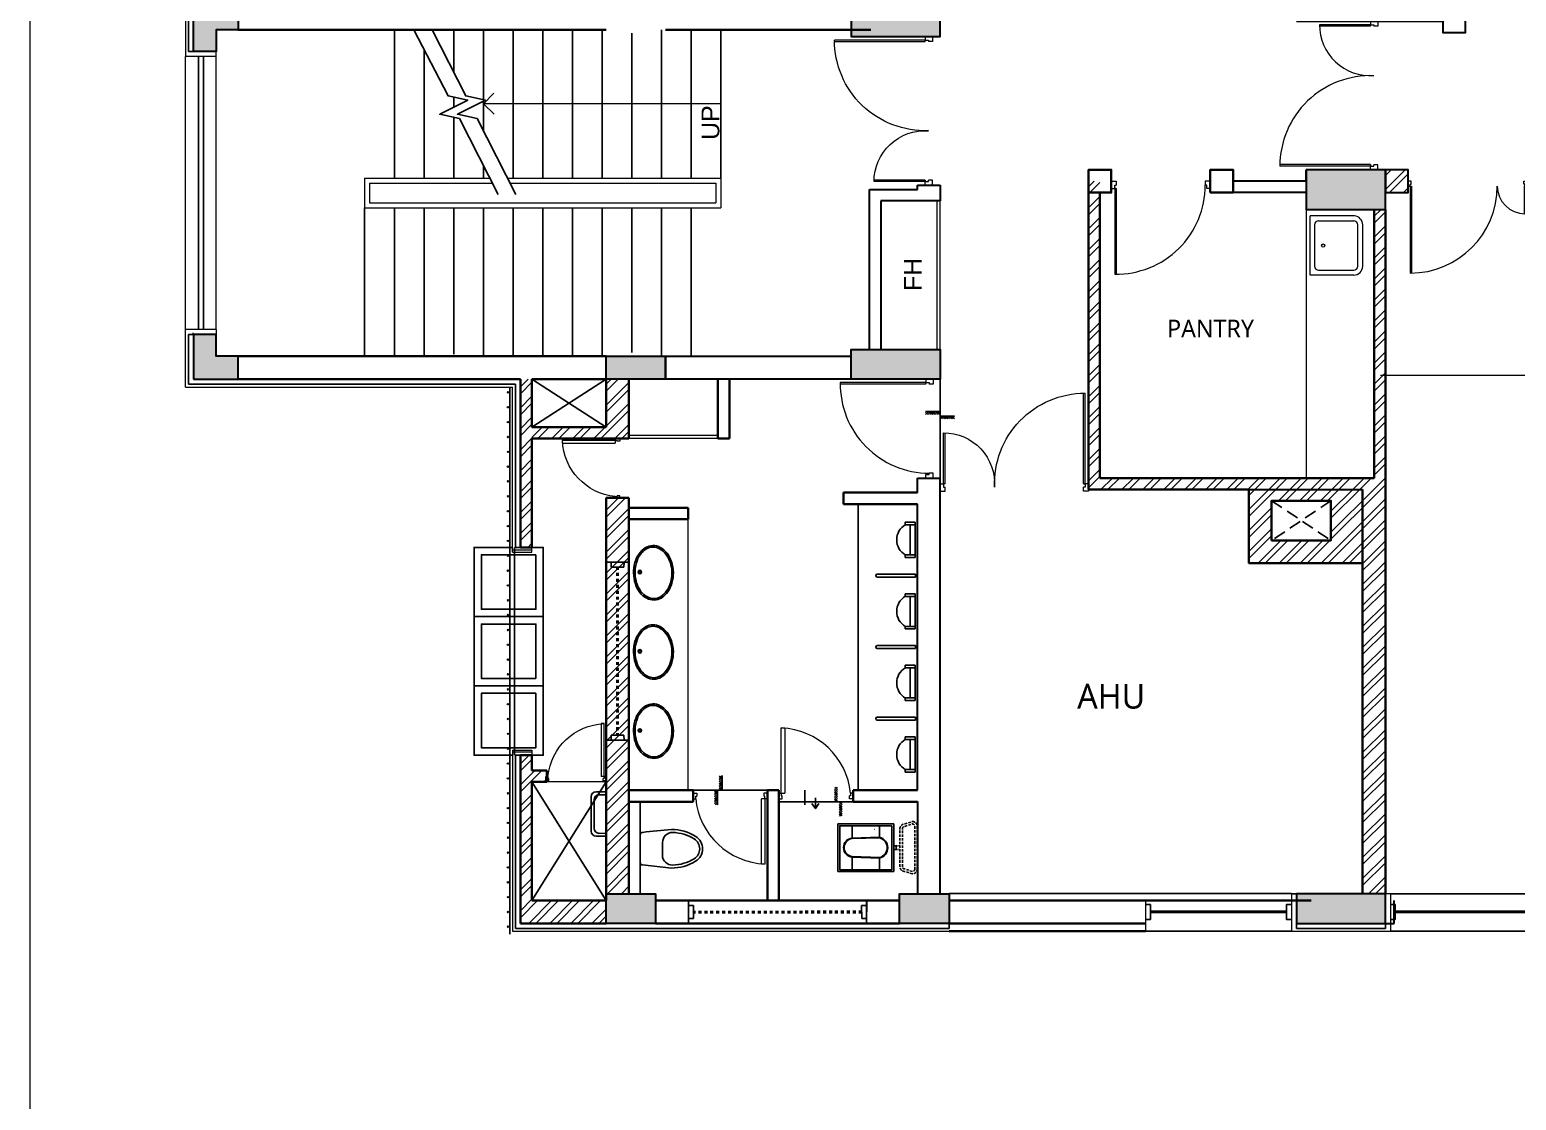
# Model space of a CAD drawing. Header units: millimetres. Extents: x 897770 to 1185420, y -692043 to -233237.
# Drawn here: x 897770 to 912792, y -447276 to -436459 of the extents above; entities that cross this region are included whole.
import ezdxf
from ezdxf.enums import TextEntityAlignment as Align

# ---------------------------------------------------------------- set-up
doc = ezdxf.new("R2010")
doc.units = ezdxf.units.MM
doc.header["$MEASUREMENT"] = 0
doc.header["$PDMODE"] = 67
for name, pattern in [('Dash', [6, 3, -3]), ('DASHED', [0.75, 0.5, -0.25]), ('HIDDEN', [0.375, 0.25, -0.125])]:
    doc.linetypes.add(name, pattern=pattern)
doc.layers.get('Defpoints').update_dxf_attribs({"color": 6})
for name, color, linetype in [('A-Anno Tags', 6, 'Continuous'), ('A-Ele 10', 3, 'Continuous'), ('A-Elevation', 4, 'Continuous'), ('A-Sanitory', 8, 'Continuous'), ('A-Steps', 3, 'Continuous'), ('A-Wall Patt', 8, 'Continuous'), ('A-Window', 4, 'Continuous'), ('S-Conc Patt', 9, 'Continuous')]:
    doc.layers.add(name, color=color, linetype=linetype)
for name, color, linetype, lineweight in [('A-Detail Lines', 8, 'Continuous', 25), ('A-Door', 4, 'Continuous', 9), ('A-Wall Ele', 3, 'Continuous', 20), ('A-Wall Sec', 1, 'Continuous', 30), ('A-WIN', 5, 'Continuous', 25), ('Ann_TitleBlock 2', 5, 'Continuous', 25), ('Anno_Tittleblock', 5, 'Continuous', 13), ('DW Tags', 7, 'Continuous', 13), ('ele l', 6, 'Continuous', 15), ('elevation', 4, 'Continuous', 13), ('I-Furniture', 34, 'Continuous', 13), ('P-SANR-FIXT', 6, 'Continuous', 9), ('S-Concrete', 40, 'Continuous', 30), ('ST CLADDING PLAN', 6, 'Continuous', 9), ('text', 7, 'Continuous', 5)]:
    doc.layers.add(name, color=color, linetype=linetype, lineweight=lineweight)
doc.layers.add('I-Kitchen App', color=7, linetype='Continuous', lineweight=18, true_color=0xd06f25)
doc.styles.get("Standard").update_dxf_attribs({"font": 'trebuc.ttf'})
doc.styles.add('TITLE', font='swissel.ttf', dxfattribs={"height": 4.3})
doc.dimstyles.new('IIITD_WD_M @ 50', dxfattribs={"dimscale": 50, "dimtxt": 2, "dimasz": 0.5, "dimexe": 0.5, "dimexo": 0.25, "dimgap": 0.3, "dimtad": 1, "dimdec": 0, "dimrnd": 1, "dimzin": 0, "dimdsep": 46, "dimtxsty": 'Standard', "dimblk": 'ARCHTICK', "dimcen": 0.2, "dimdle": 1, "dimclrd": 8, "dimclre": 9, "dimadec": 0, "dimazin": 0, "dimtfac": 1, "dimtdec": 0, "dimtofl": 0, "dimtmove": 0, "dimatfit": 0, "dimfxl": 1, "dimtolj": 1, "dimtzin": 0, "dimlwd": -1, "dimlwe": -1, "dimarcsym": 0})
pattern_1 = [(45, (-323.28, -78078.41), (-106.066017, 106.066017), []), (45, (-252.57, -78078.41), (-106.066017, 106.066017), [])]

# ---------------------------------------------------------------- blocks, each defined once
blk = doc.blocks.new('block lft')
at = {"layer": 'S-Conc Patt'}
for points in [[(798695, -278696), (799145, -278696), (799145, -278926), (798925, -278926), (798925, -279146), (798695, -279146)], [(805340, -278696), (805340, -278996), (806240, -278996), (806240, -278696)], [(809940, -280341), (809940, -280741), (810740, -280741), (810740, -280341)], [(798695, -282456), (799145, -282456), (799145, -282226), (798925, -282226), (798925, -282006), (798695, -282006)], [(802865, -282226), (802865, -282456), (803465, -282456), (803465, -282226)], [(806240, -282456), (806240, -282156), (805340, -282156), (805340, -282456)], [(803365, -287956), (803365, -287656), (802865, -287656), (802865, -287956)], [(806330, -287956), (806330, -287656), (805830, -287656), (805830, -287956)], [(810740, -287956), (810740, -287656), (809840, -287656), (809840, -287956)]]:
    blk.add_hatch(color=256, dxfattribs=at).paths.add_polyline_path(points)
at = {"layer": 'S-Concrete'}
for points in [[(798695, -278696), (799145, -278696), (799145, -278926), (798925, -278926), (798925, -279146), (798695, -279146)], [(809940, -280341), (809940, -280741), (810740, -280741), (810740, -280341)], [(798695, -282456), (799145, -282456), (799145, -282226), (798925, -282226), (798925, -282006), (798695, -282006)], [(802865, -287956), (802865, -287656), (803365, -287656), (803365, -287956)], [(809840, -287656), (809840, -287956), (810740, -287956), (810740, -287656)]]:
    blk.add_lwpolyline(points, close=True, dxfattribs=at)
at = {"layer": 'S-Concrete', "elevation": 0}
for points in [[(805340, -278696), (805340, -278996), (806240, -278996), (806240, -278696)], [(802865, -282456), (802865, -282226), (803465, -282226), (803465, -282456)], [(805340, -282456), (805340, -282156), (806240, -282156), (806240, -282456)], [(805830, -287956), (805830, -287656), (806330, -287656), (806330, -287956)]]:
    blk.add_lwpolyline(points, close=True, dxfattribs=at)
blk = doc.blocks.new('block rt lft')
at = {"color": 6}
blk.add_blockref('block lft', (0, 0), dxfattribs=at)
blk = doc.blocks.new('ERGEWRGR')
at = {"layer": 'A-Wall Patt'}
h = blk.add_hatch(dxfattribs=at)
h.set_pattern_fill('ANSI32', color=256, scale=300, angle=345, style=0)
h.paths.add_polyline_path([(938137, -368100), (938196, -367878), (938679, -368008), (938620, -368230)])
at = {"layer": 'A-Detail Lines'}
for p, q in [((938137, -368100, 0), (938124, -368149, 0)), ((938607, -368278, 0), (938124, -368149, 0)), ((938620, -368230, 0), (938607, -368278, 0))]:
    blk.add_line(p, q, dxfattribs=at)
at = {"layer": 'A-Wall Sec', "elevation": 0}
blk.add_lwpolyline([(938196, -367878), (938137, -368100), (938620, -368230), (938679, -368008)], close=True, dxfattribs=at)
blk.add_lwpolyline([(938196, -367878), (938137, -368100), (938620, -368230), (938679, -368008)], close=True, dxfattribs=at)
at = {"layer": 'A-WIN', "color": 2, "lineweight": 40}
blk.add_line((940581, -368636, 0), (938746, -368145, 0), dxfattribs=at)
at = {"layer": 'A-WIN', "color": 2, "lineweight": 40, "elevation": 0}
blk.add_lwpolyline([(936742, -367607), (938070, -367963)], dxfattribs=at)
blk.add_lwpolyline([(936742, -367607), (938070, -367963)], dxfattribs=at)
at = {"layer": 'A-Window'}
for p, q in [((936741, -367416, 0), (940677, -368471, 0)), ((940579, -368838, 0), (938647, -368320, 0))]:
    blk.add_line(p, q, dxfattribs=at)
at = {"layer": 'A-Window', "elevation": 0}
for points in [[(936674, -367667), (936722, -367680), (936761, -367535), (936713, -367522)], [(936643, -367783), (938068, -368165)], [(938099, -368049), (938050, -368036), (938089, -367891), (938138, -367904)], [(938678, -368204), (938727, -368217), (938765, -368072), (938717, -368059)], [(940610, -368722), (940562, -368709), (940601, -368564), (940649, -368577)]]:
    blk.add_lwpolyline(points, dxfattribs=at)
at = {"layer": 'ST CLADDING PLAN'}
for p, q in [((936741, -367416, 0), (936643, -367783, 0)), ((936741, -367416, 0), (936693, -367403, 0)), ((938148, -367865, 0), (938068, -368165, 0)), ((938148, -367865, 0), (938196, -367878, 0)), ((938728, -368021, 0), (938647, -368320, 0)), ((938728, -368021, 0), (938679, -368008, 0)), ((938647, -368320, 0), (938068, -368165, 0)), ((940677, -368471, 0), (940579, -368838, 0)), ((940677, -368471, 0), (940726, -368483, 0))]:
    blk.add_line(p, q, dxfattribs=at)
blk = doc.blocks.new('VENT IIITD ACAD 1900')
at = {"layer": 'A-Window'}
for p, q in [((955419, -358755, 0), (955479, -358533, 0)), ((955432, -358707, 0), (955481, -358720, 0)), ((955466, -358581, 0), (955514, -358594, 0)), ((955481, -358720, 0), (955514, -358594, 0)), ((957158, -359221, 0), (957218, -358999, 0)), ((957123, -359160, 0), (957156, -359034, 0)), ((957123, -359160, 0), (957171, -359173, 0)), ((957156, -359034, 0), (957205, -359047, 0))]:
    blk.add_line(p, q, dxfattribs=at)
at = {"layer": 'A-Window', "color": 2, "linetype": 'Dash', "lineweight": 40, "ltscale": 10}
blk.add_line((957140, -359097, 0), (955497, -358657, 0), dxfattribs=at)
blk = doc.blocks.new('Flush - 750 x 2100 mm-11-03_ff')
at = {"layer": 'A-Door'}
blk.add_arc((360, 24), 734, 185.7462, 267.6231, dxfattribs=at)
at = {"layer": 'ele l'}
for p, q in [((-395, 6), (-360, 6)), ((-395, 6), (-395, -50)), ((-360, 6), (-360, -24)), ((320, 6), (320, -24)), ((355, 6), (320, 6)), ((355, 6), (355, -50)), ((-395, -50), (-370, -50)), ((-370, -24), (-360, -24)), ((-370, -50), (-370, -24)), ((330, -50), (295, -50)), ((295, -710), (295, -50)), ((330, -24), (320, -24)), ((330, -50), (330, -24)), ((330, -50), (330, -710)), ((355, -50), (330, -50)), ((330, -710), (295, -710))]:
    blk.add_line(p, q, dxfattribs=at)
blk = doc.blocks.new('ABL_Door_S - 1000 x 2100-11-3 Second Floor Lvl')
at = {"layer": 'A-Door'}
blk.add_arc((-450, -2.5), 900, 269.04503, 0, dxfattribs=at)
at = {"layer": 'ele l'}
for p, q in [((-500, 37.5), (-450, 37.5)), ((-500, -37.5), (-500, 37.5)), ((-450, 37.5), (-450, -2.5)), ((450, 37.5), (450, -2.5)), ((500, 37.5), (450, 37.5)), ((500, -37.5), (500, 37.5)), ((-500, -37.5), (-465, -37.5)), ((-465, -2.5), (-450, -2.5)), ((-465, -37.5), (-465, -2.5)), ((-465, -37.5), (-465, -902.4)), ((-450, -37.5), (-465, -37.5)), ((-450, -37.5), (-450, -902.5)), ((465, -2.5), (450, -2.5)), ((465, -37.5), (465, -2.5)), ((500, -37.5), (465, -37.5))]:
    blk.add_line(p, q, dxfattribs=at)
blk = doc.blocks.new('Urinal Screen _1_ - Urinal Screen _1_-14-03_ff')
at = {"layer": 'A-Sanitory'}
for p, q in [((15, 0), (-15, 0)), ((-15, 0), (15, 0)), ((-15, 0), (-15, -385)), ((15, 0), (15, -385))]:
    blk.add_line(p, q, dxfattribs=at)
for centre, radius, start, end in [((0, -262), 38.2, 113.1366, 113.1366), ((0, -385), 15, 180, 0)]:
    blk.add_arc(centre, radius, start, end, dxfattribs=at)
blk = doc.blocks.new('Urinal _1_ - Urinal _1_-16-03_ff')
at = {"layer": 'A-Sanitory'}
for p, q in [((69, -115), (-287, -115)), ((-287, -115), (-287, -217)), ((-287, -115), (-287, -217)), ((-261, -115), (-287, -115)), ((-261, -166), (-261, -115)), ((-261, -115), (43, -115)), ((-261, -217), (-261, -115)), ((43, -115), (43, -166)), ((43, -217), (43, -115)), ((43, -115), (69, -115)), ((69, -217), (69, -115)), ((69, -115), (69, -217)), ((-287, -217), (-261, -217)), ((-287, -217), (-261, -217)), ((43, -166), (-261, -166)), ((43, -217), (69, -217)), ((69, -217), (43, -217))]:
    blk.add_line(p, q, dxfattribs=at)
blk.add_arc((-109, -125), 178, 211.0027, 328.9973, dxfattribs=at)
blk.add_arc((-109, -125), 178, 211.0027, 328.9973, dxfattribs=at)
blk = doc.blocks.new('trhedhyjeyrthe5654')
blk.add_line((959558, -373861, 0), (959569, -373863, 0))
blk.add_circle((959576, -373865, 0), 6.97)
blk = doc.blocks.new('basin2')
for points in [[(278, -206, 0.12976), (261, -133, 0.106426), (201, -63, 0.084431), (116, -18, 0.073534), (7, 0, 0.073534), (-102, -14, 0.084431), (-188, -55, 0.106426), (-251, -122, 0.12976), (-272, -195, 0.12976), (-254, -269, 0.106426), (-194, -339, 0.084431), (-109, -383, 0.073534), (-1, -402, 0.073534), (108, -388, 0.084431), (195, -347, 0.106426), (258, -279, 0.12976)], [(263, -201, 0.119977), (247, -140, 0.106426), (192, -75, 0.084431), (111, -33, 0.073534), (7, -15, 0.073534), (-97, -28, 0.084431), (-180, -67, 0.106426), (-238, -130, 0.12976), (-257, -196, 0.009633), (-257, -201, 0.119977), (-240, -262, 0.106426), (-185, -327, 0.084431), (-104, -369, 0.073534), (0, -387, 0.073534), (104, -373, 0.084431), (187, -334, 0.106426), (245, -272, 0.12976), (263, -206, 0.009633)]]:
    blk.add_lwpolyline(points, format="xyb", close=True)
for radius in [17.8, 12.2]:
    blk.add_circle((-4, -64), radius)
blk = doc.blocks.new('weweewwer')
at = {"layer": 'A-Detail Lines'}
for p, q in [((958916, -372539, 0), (958848, -372521, 0)), ((958953, -372518, 0), (958856, -372492, 0)), ((958876, -372881, 0), (958951, -372600, 0)), ((958897, -372917, 0), (958988, -372579, 0)), ((958836, -372953, 0), (958740, -372927, 0)), ((958815, -372916, 0), (958747, -372898, 0))]:
    blk.add_line(p, q, dxfattribs=at)
for centre, start, end in [((958903, -372588, 0), 345, 75), ((958940, -372566, 0), 345, 75), ((958828, -372868, 0), 255, 345), ((958849, -372904, 0), 255, 345)]:
    blk.add_arc(centre, 50, start, end, dxfattribs=at)
blk = doc.blocks.new('WC India')
at = {"linetype": 'DASHED', "ltscale": 50}
for p, q in [((-1392966, 276690), (-1392966, 276740)), ((-1392930, 276690), (-1392930, 276740))]:
    blk.add_line(p, q, dxfattribs=at)
for points in [[(-1393213, 276866), (-1393188, 276790, 0.414214), (-1393138, 276740), (-1392758, 276740, 0.414214), (-1392708, 276790), (-1392683, 276866, 0.414214), (-1392733, 276916), (-1393163, 276916, 0.414214)], [(-1393188, 276866), (-1393163, 276790, 0.414214), (-1393138, 276765), (-1392758, 276765, 0.414214), (-1392733, 276790), (-1392708, 276866, 0.414214), (-1392733, 276891), (-1393163, 276891, 0.414214)]]:
    blk.add_lwpolyline(points, format="xyb", close=True, dxfattribs=at)
blk.add_lwpolyline([(-1392966, 276678), (-1392966, 276702), (-1392930, 276702), (-1392930, 276678)])
for points in [[(-1392708, 276678), (-1392708, 276114), (-1393188, 276114), (-1393188, 276678)], [(-1392726, 276660), (-1392726, 276132), (-1393170, 276132), (-1393170, 276660)]]:
    blk.add_lwpolyline(points, close=True)
blk.add_lwpolyline([(-1392842, 276534), (-1392850, 276258, -0.899983), (-1393044, 276258), (-1393054, 276533, -0.799392)], format="xyb", close=True)
at = {"layer": 'A-Detail Lines'}
blk.add_lwpolyline([(-1392848, 276533), (-1392856, 276258, -0.897689), (-1393038, 276259), (-1393048, 276533, -0.793494), (-1392848, 276533)], format="xyb", close=True, dxfattribs=at)
at = {"layer": 'S-Conc Patt'}
for p, q in [((-1393170, 276534), (-1393054, 276534)), ((-1392842, 276534), (-1392726, 276534)), ((-1393044, 276258), (-1393170, 276258)), ((-1393170, 276258), (-1393044, 276258)), ((-1392850, 276258), (-1392726, 276258)), ((-1392726, 276258), (-1392850, 276258))]:
    blk.add_line(p, q, dxfattribs=at)
blk = doc.blocks.new('_ArchTick')
at = {"color": 0, "linetype": 'ByBlock', "const_width": 0.15}
blk.add_lwpolyline([(-0.5, -0.5), (0.5, 0.5)], dxfattribs=at)
blk = doc.blocks.new('Big Door Garbage')
at = {"layer": 'A-Detail Lines', "lineweight": 18}
for centre, radius, start, end in [((-12515, 128703), 515, 270, 3.8969), ((-11085, 128703), 915, 177.8078, 270)]:
    blk.add_arc(centre, radius, start, end, dxfattribs=at)
at = {"layer": 'ele l', "lineweight": 18}
for p, q in [((-12550, 128778), (-12500, 128778)), ((-12550, 128703), (-12550, 128778)), ((-12515, 128738), (-12500, 128738)), ((-12515, 128703), (-12515, 128738)), ((-12500, 128778), (-12500, 128738)), ((-11100, 128778), (-11100, 128738)), ((-11050, 128778), (-11100, 128778)), ((-11085, 128738), (-11100, 128738)), ((-11085, 128703), (-11085, 128738)), ((-11050, 128703), (-11050, 128778)), ((-12550, 128703), (-12515, 128703)), ((-12515, 128703), (-12515, 128188)), ((-12499, 128703), (-12515, 128703)), ((-12499, 128703), (-12499, 128188)), ((-11101, 128703), (-11101, 127788)), ((-11101, 128703), (-11085, 128703)), ((-11050, 128703), (-11085, 128703)), ((-11085, 128703), (-11085, 127788))]:
    blk.add_line(p, q, dxfattribs=at)
blk = doc.blocks.new('A$C3CEC27A9')
at = {"layer": 'A-Detail Lines', "lineweight": 18}
for centre, radius, start, end in [((-1181, -51), 880, 270, 0), ((-21, -51), 280, 180, 270)]:
    blk.add_arc(centre, radius, start, end, dxfattribs=at)
at = {"layer": 'A-Door', "lineweight": 18}
for p, q in [((-1181, -51), (-1181, -931)), ((-1181, -51), (-1166, -51)), ((-1166, -51), (-1166, -931)), ((-30, -51), (-30, -331)), ((-30, -51), (-21, -51)), ((-21, -51), (-21, -331))]:
    blk.add_line(p, q, dxfattribs=at)
at = {"layer": 'A-Door'}
for points in [[(-1181, -51), (-1181, -31), (-1171, -31), (-1171, -1), (-1201, -1), (-1201, -51), (-1181, -51)], [(-21, -51), (-21, -31), (-31, -31), (-31, -1), (-1, -1), (-1, -51), (-21, -51)]]:
    blk.add_lwpolyline(points, dxfattribs=at)
blk = doc.blocks.new('A$C5A220077')
at = {"layer": 'A-WIN', "color": 2, "lineweight": 40, "elevation": 0}
for points in [[(-22, 13812), (-1397, 13812)], [(-22, 13812), (-1397, 13812)], [(-22, 312), (-1397, 312)], [(-22, 312), (-1397, 312)]]:
    blk.add_lwpolyline(points, dxfattribs=at)
at = {"layer": 'A-Window'}
blk.add_line((28, 497, 0), (-3432, 497, 0), dxfattribs=at)
at = {"layer": 'A-Window', "elevation": 0}
for points in [[(28, 14007), (-1447, 14007)], [(-1447, 13887), (-1397, 13887), (-1397, 13737), (-1447, 13737)], [(28, 13887), (-22, 13887), (-22, 13737), (28, 13737)], [(-1447, 237), (-1397, 237), (-1397, 387), (-1447, 387)], [(28, 237), (-22, 237), (-22, 387), (28, 387)], [(28, 117), (-1447, 117)]]:
    blk.add_lwpolyline(points, dxfattribs=at)
at = {"layer": 'ST CLADDING PLAN'}
for p, q in [((-1445, 14007, 0), (-1447, 14007, 0)), ((-1447, 13697, 0), (-1447, 14007, 0)), ((28, 13627, 0), (28, 14007, 0)), ((-1447, 13697, 0), (-1497, 13697, 0)), ((28, 497, 0), (28, 117, 0)), ((28, 497, 0), (78, 497, 0)), ((-1447, 427, 0), (-3432, 427, 0)), ((-1447, 427, 0), (-1497, 427, 0)), ((-1447, 427, 0), (-1497, 427, 0)), ((-1447, 427, 0), (-1447, 117, 0)), ((-1447, 427, 0), (-1447, 117, 0)), ((-1447, 427, 0), (-1447, 117, 0))]:
    blk.add_line(p, q, dxfattribs=at)
blk = doc.blocks.new('sink')
at = {"layer": 'I-Kitchen App'}
for p, q in [((793241, -447869), (793241, -447428)), ((793751, -447473), (793332, -447473)), ((793841, -447876), (793841, -447428)), ((793291, -447514), (793291, -447869)), ((793791, -447514), (793791, -447869)), ((793332, -447910), (793751, -447910)), ((793332, -447960), (793751, -447960))]:
    blk.add_line(p, q, dxfattribs=at)
at = {"layer": 'I-Kitchen App', "linetype": 'Continuous'}
blk.add_line((793241, -447428), (793841, -447428), dxfattribs=at)
at = {"layer": 'I-Kitchen App'}
blk.add_circle((793541, -447560), 16.2, dxfattribs=at)
for centre, radius, start, end in [((793332, -447514), 40.4, 90, 180), ((793751, -447514), 40.4, 0, 90), ((793332, -447869), 90.4, 180, 270), ((793332, -447869), 40.4, 180, 270), ((793751, -447869), 40.4, 270, 0), ((793751, -447869), 90.4, 270, 355.3445)]:
    blk.add_arc(centre, radius, start, end, dxfattribs=at)
blk = doc.blocks.new('IIITD WD A1- L Format Library')
at = {"layer": 'Anno_Tittleblock', "color": 5}
blk.add_lwpolyline([(0, -7.57), (775, -7.57), (775, 573.91), (0, 573.91)], close=True, dxfattribs=at)
at = {"style": 'TITLE'}
for tag, p, height in [('PROJECT NAME 1', (779.17, 137.4), 2.98), ('PROJECT NAME 2', (779.17, 132.23), 2.98), ('PROJECT_NAME_3', (779.17, 127.37), 2.98), ('1:100@A1', (818.06, 91.92), 2.25), ('A-2.03', (844.81, 84.28), 4), ('03.04.11', (821.96, 84.64), 2.25), ('AC', (827.5, 76.14), 2.25), ('A', (858.85, 75.94), 3.66)]:
    blk.add_attdef(tag, p, '', height=height, dxfattribs=at)
for p in [(780.3, 113.01), (780.3, 106.37)]:
    blk.add_attdef('FIRST FLOOR PLAN', text='', height=3.39, dxfattribs=at).set_placement(p, align=Align.TOP_LEFT)
blk = doc.blocks.new('*D1932')
at = {"layer": 'Defpoints', "color": 0, "transparency": 16777216}
for p in [(911469, -438274, 0), (921637, -438274, 0), (921637, -439950)]:
    blk.add_point(p, dxfattribs=at)
at = {"layer": 'P-SANR-FIXT', "color": 9, "transparency": 16777216}
for p, q in [((911469, -438286), (911469, -439975)), ((921637, -438286), (921637, -439975))]:
    blk.add_line(p, q, dxfattribs=at)
at = {"layer": 'P-SANR-FIXT', "color": 8, "transparency": 16777216}
blk.add_line((911419, -439950), (921687, -439950), dxfattribs=at)
at = {"layer": 'P-SANR-FIXT', "color": 8, "transparency": 16777216, "xscale": 25, "yscale": 25, "zscale": 25, "rotation": 180}
blk.add_blockref('_ArchTick', (911469, -439950), dxfattribs=at)
at = {"layer": 'P-SANR-FIXT', "color": 8, "transparency": 16777216, "xscale": 25, "yscale": 25, "zscale": 25}
blk.add_blockref('_ArchTick', (921637, -439950), dxfattribs=at)
at = {"layer": 'P-SANR-FIXT', "color": 0, "transparency": 16777216, "insert": (916553, -439858), "char_height": 150, "attachment_point": 5}
blk.add_mtext('\\A1;10167', dxfattribs=at)
blk = doc.blocks.new('wtrtrwtw')
at = {"layer": 'A-Detail Lines'}
h = blk.add_hatch(dxfattribs=at)
h.set_pattern_fill('ANSI31', color=256, scale=100, style=0)
h.set_pattern_definition([(135, (916028.748, -393034.829), (8.838835, 8.838835), [])])
h.paths.add_polyline_path([(907293, -362284), (907439, -362284), (907439, -362314), (907293, -362314)])
h.paths.add_polyline_path([(907146, -362238), (907293, -362238), (907293, -362268), (907146, -362268)])
h = blk.add_hatch(dxfattribs=at)
h.set_pattern_fill('ANSI31', color=256, scale=100, angle=270, style=0)
h.set_pattern_definition([(45, (874292.26, -374801.776), (8.838835, -8.838835), [])])
h.paths.add_polyline_path([(905043, -366066), (905043, -366212), (905014, -366212), (905014, -366066)])
h.paths.add_polyline_path([(905089, -365919), (905089, -366066), (905059, -366066), (905059, -365919)])
h = blk.add_hatch(dxfattribs=at)
h.set_pattern_fill('ANSI31', color=256, scale=100, angle=270, style=0)
h.set_pattern_definition([(315, (875505.736, -357444.365), (8.838835, 8.838835), [])])
h.paths.add_polyline_path([(906257, -366181), (906257, -366034), (906227, -366034), (906227, -366181)])
h.paths.add_polyline_path([(906303, -366327), (906303, -366181), (906273, -366181), (906273, -366327)])
at = {"layer": 'A-Wall Patt'}
h = blk.add_hatch(dxfattribs=at)
h.set_pattern_fill('ANSI32', color=256, scale=400, style=0)
h.set_pattern_definition([(45, (903109.64, -366492.31), (-106.066, 106.066), []), (45, (903180.35, -366492.31), (-106.066, 106.066), [])])
h.paths.add_polyline_path([(903168, -365981), (903318, -365981), (903318, -365972), (903310, -365972), (903310, -365927), (903318, -365927), (903318, -365866), (903168, -365866), (903168, -365711), (903053, -365711), (903053, -367411), (903918, -367411), (903918, -367181), (903168, -367181), (903168, -367181)])
h.paths.add_polyline_path([(903918, -362396), (903918, -362511), (903168, -362511), (903168, -362396)])
h.paths.add_polyline_path([(904148, -362511), (903918, -362511), (903918, -361911), (904148, -361911)])
h.paths.add_polyline_path([(903918, -363111), (904148, -363111), (904148, -367111), (903918, -367111)])
h = blk.add_hatch(dxfattribs=at)
h.set_pattern_fill('ANSI32', color=256, scale=400, style=0)
h.paths.add_polyline_path([(903053, -361911), (903168, -361911), (903168, -363611), (903053, -363611)])
at = {"layer": 'A-Anno Tags'}
for p, q in [((899798, -361411), (899798, -358651)), ((899848, -361411), (899848, -358651)), ((906413, -366181, 0), (905663, -366181, 0))]:
    blk.add_line(p, q, dxfattribs=at)
at = {"layer": 'A-Detail Lines'}
for p, q in [((903168, -362396, 0), (903918, -361911, 0)), ((903918, -362396, 0), (903168, -361911, 0)), ((907293, -361911, 0), (907293, -362911, 0)), ((907293, -362238, 0), (907144, -362238, 0)), ((907439, -362284, 0), (907293, -362284, 0)), ((905089, -366066, 0), (905089, -365917, 0)), ((903168, -365981, 0), (903918, -367181, 0)), ((903918, -365981, 0), (903168, -367181, 0)), ((905548, -366066, 0), (904798, -366066, 0)), ((905043, -366212, 0), (905043, -366066, 0)), ((905924, -366212, 0), (905924, -366066, 0)), ((907383, -367411, 0), (907383, -367461, 0))]:
    blk.add_line(p, q, dxfattribs=at)
at = {"layer": 'A-Door'}
blk.add_line((903918, -365981, 0), (903318, -365981, 0), dxfattribs=at)
at = {"layer": 'A-Ele 10'}
for p, q in [((902943, -365711, 0), (902943, -363611, 0)), ((902993, -365711, 0), (902993, -363611, 0))]:
    blk.add_line(p, q, dxfattribs=at)
at = {"layer": 'A-Elevation', "elevation": 0}
for points in [[(902973, -363611), (902583, -363611), (902583, -364311), (903283, -364311), (903283, -363611), (903168, -363611)], [(903168, -365711), (903283, -365711), (903283, -365011), (902583, -365011), (902583, -365711), (902973, -365711)]]:
    blk.add_lwpolyline(points, dxfattribs=at)
for points in [[(903208, -363686), (902658, -363686), (902658, -364236), (903208, -364236)], [(903283, -365011), (902583, -365011), (902583, -364311), (903283, -364311)], [(903208, -364936), (902658, -364936), (902658, -364386), (903208, -364386)], [(903208, -365086), (902658, -365086), (902658, -365636), (903208, -365636)]]:
    blk.add_lwpolyline(points, close=True, dxfattribs=at)
at = {"layer": 'A-Sanitory'}
for p, q in [((906463, -366066, 0), (906463, -363173, 0)), ((904147, -364947, 0), (904147, -364972, 0)), ((904148, -365230, 0), (904148, -365108, 0)), ((904148, -365108, 0), (904148, -365230, 0)), ((904263, -366181, 0), (904263, -367111, 0))]:
    blk.add_line(p, q, dxfattribs=at)
at = {"layer": 'A-Sanitory', "linetype": 'ByBlock', "elevation": 0}
for points in [[(904577, -366852), (904284, -366820, -0.384412), (904262, -366796), (904263, -366516, -0.383904), (904285, -366491, -0.001434), (904577, -366462, -0.140641), (904823, -366532, -0.259738), (904893, -366658, -0.259738), (904822, -366783, -0.139471)], [(904487, -366721), (904488, -366592, -0.422961), (904591, -366492, -0.13189), (904807, -366558, -0.259738), (904863, -366658, -0.259738), (904807, -366757, -0.13189), (904590, -366822, -0.422961)]]:
    blk.add_lwpolyline(points, format="xyb", close=True, dxfattribs=at)
at = {"layer": 'A-Wall Patt'}
for p, q in [((899698, -358101, 0), (899698, -358601)), ((899748, -358601), (899698, -358601)), ((899748, -361461), (899698, -361461)), ((899698, -361961, 0), (899698, -361461)), ((899698, -361961, 0), (903003, -361961, 0)), ((902943, -363611, 0), (902943, -361991, 0)), ((903003, -363611, 0), (903003, -361961)), ((903003, -363611, 0), (903003, -361961, 0)), ((903053, -363611, 0), (903003, -363611, 0)), ((903003, -363611, 0), (903053, -363611, 0)), ((902943, -365711, 0), (902943, -367521, 0)), ((903003, -365711, 0), (903003, -367461, 0)), ((903053, -365711, 0), (903003, -365711, 0)), ((903003, -365711, 0), (903003, -367461, 0)), ((903003, -365711, 0), (903053, -365711, 0)), ((910893, -367411, 0), (910893, -367461, 0)), ((911793, -367411), (911793, -367461, 0)), ((911793, -367411, 0), (911793, -367461, 0)), ((903003, -367461, 0), (907383, -367461)), ((910893, -367461, 0), (911793, -367461, 0))]:
    blk.add_line(p, q, dxfattribs=at)
at = {"layer": 'A-Wall Sec', "lineweight": 35}
for p, q in [((903053, -363611, 0), (903053, -361911, 0)), ((903168, -361911, 0), (903168, -362396, 0)), ((903918, -361911, 0), (903918, -362396, 0)), ((904148, -361911, 0), (904148, -362511, 0)), ((905048, -361911, 0), (905048, -362511, 0)), ((905163, -361911, 0), (905163, -362511, 0)), ((903918, -362396, 0), (903168, -362396, 0)), ((903168, -362511, 0), (903168, -363611, 0)), ((904148, -362511, 0), (903168, -362511, 0)), ((905163, -362511, 0), (905048, -362511, 0)), ((906318, -363173, 0), (906318, -363058, 0)), ((906318, -363058, 0), (907063, -363058, 0)), ((903918, -365981, 0), (903918, -363111, 0)), ((904148, -363111, 0), (903918, -363111, 0)), ((904148, -363111, 0), (904148, -366066, 0)), ((904748, -363211, 0), (904148, -363211, 0)), ((904748, -363211, 0), (904748, -363326, 0)), ((907063, -363173, 0), (906318, -363173, 0)), ((904748, -363326, 0), (904148, -363326, 0)), ((903053, -363611, 0), (903168, -363611, 0)), ((903168, -363611, 0), (903053, -363611, 0)), ((903053, -365711, 0), (903168, -365711, 0)), ((903053, -365711, 0), (903053, -367411, 0)), ((903168, -365866, 0), (903168, -365711, 0)), ((903318, -365866, 0), (903168, -365866, 0)), ((903318, -365981, 0), (903318, -365866, 0)), ((903318, -365981, 0), (903168, -365981, 0)), ((903168, -365981, 0), (903168, -367181, 0)), ((903918, -367181, 0), (903918, -365981, 0)), ((904148, -366066, 0), (904798, -366066, 0)), ((904148, -366066, 0), (904148, -367111, 0)), ((904148, -366066, 0), (904798, -366066, 0)), ((904798, -366066, 0), (904798, -366181, 0)), ((905548, -366066, 0), (905663, -366066, 0)), ((905548, -366066, 0), (905548, -367181, 0)), ((905663, -366066, 0), (905663, -367181, 0)), ((906413, -366066, 0), (907063, -366066, 0)), ((906413, -366181, 0), (906413, -366066, 0)), ((904798, -366181, 0), (904148, -366181, 0)), ((904798, -366181, 0), (904148, -366181, 0)), ((907063, -366181, 0), (906413, -366181, 0)), ((903918, -367181, 0), (903168, -367181, 0)), ((903053, -367411, 0), (903918, -367411, 0))]:
    blk.add_line(p, q, dxfattribs=at)
at = {"layer": 'ele l'}
for p, q in [((905048, -362481, 0), (904148, -362481, 0)), ((905048, -362511, 0), (904148, -362511, 0))]:
    blk.add_line(p, q, dxfattribs=at)
at = {"layer": 'elevation', "ltscale": 5}
for p, q in [((899668, -361411), (899668, -358651)), ((899978, -361411), (899978, -358651))]:
    blk.add_line(p, q, dxfattribs=at)
at = {"layer": 'elevation', "linetype": 'Continuous'}
blk.add_line((904748, -366065, 0), (904748, -363326, 0), dxfattribs=at)
at = {"layer": 'P-SANR-FIXT', "linetype": 'ByBlock'}
blk.add_arc((906631, -366487, 0), 25, 84.4783, 90.3572, dxfattribs=at)
at = {"layer": 'ST CLADDING PLAN'}
for p, q in [((899668, -358071), (899668, -358651)), ((899978, -358651), (899668, -358651)), ((899978, -358651), (899978, -358601)), ((899978, -361411), (899668, -361411)), ((899668, -361991), (899668, -361411)), ((899978, -361411), (899978, -361461)), ((899668, -361991), (902973, -361991, 0)), ((902973, -363661, 0), (902973, -361991, 0)), ((902973, -363641, 0), (902973, -361991, 0)), ((903168, -363641, 0), (902973, -363641, 0)), ((902973, -363661, 0), (903168, -363661, 0)), ((903168, -363661, 0), (903168, -363611, 0)), ((903168, -363641, 0), (903168, -363611, 0)), ((902973, -365661, 0), (902973, -367491, 0)), ((902973, -365661, 0), (903168, -365661, 0)), ((902973, -365681, 0), (902973, -367491, 0)), ((903168, -365681, 0), (902973, -365681, 0)), ((903168, -365661, 0), (903168, -365711, 0)), ((903168, -365681, 0), (903168, -365711, 0)), ((910843, -367111, 0), (910843, -367491, 0)), ((910843, -367111, 0), (910893, -367111, 0)), ((902973, -367491, 0), (907383, -367491, 0)), ((910843, -367491, 0), (911843, -367491, 0))]:
    blk.add_line(p, q, dxfattribs=at)
at = {"layer": 'A-Door', "rotation": 270}
blk.add_blockref('ABL_Door_S - 1000 x 2100-11-3 Second Floor Lvl', (907186, -362411, 0), dxfattribs=at)
at = {"layer": 'A-Door', "zscale": 0.81}
for p, xscale, yscale, rotation in [((904050, -362798, 0), -0.8100000000000003, 0.8100000000000003, 270), ((903630, -365967, 0), -0.8099999999999997, 0.8099999999999997, 179.9999999969973)]:
    blk.add_blockref('Flush - 750 x 2100 mm-11-03_ff', p, dxfattribs=dict(at, xscale=xscale, yscale=yscale, rotation=rotation))
at = {"layer": 'A-Door', "extrusion": (0, 0, -1), "xscale": -1, "zscale": -1, "rotation": 180}
blk.add_blockref('Flush - 750 x 2100 mm-11-03_ff', (-906018, -366145, 0), dxfattribs=at)
at = {"layer": 'A-Door', "extrusion": (0, 0, -1), "xscale": -1, "zscale": -1}
blk.add_blockref('Flush - 750 x 2100 mm-11-03_ff', (-905193, -366101, 0), dxfattribs=at)
at = {"layer": 'A-Sanitory', "xscale": -1}
for name, p, rotation in [('Urinal _1_ - Urinal _1_-16-03_ff', (907157, -363426, 0), 270), ('basin2', (904195, -363865, 0), 90), ('basin2', (904195, -364665, 0), 90), ('Urinal _1_ - Urinal _1_-16-03_ff', (907157, -364872, 0), 270), ('basin2', (904195, -365465, 0), 90), ('Urinal Screen _1_ - Urinal Screen _1_-14-03_ff', (907043, -365342, 0), 270), ('WC India', (630146, 1026302, 0), 270)]:
    blk.add_blockref(name, p, dxfattribs=dict(at, rotation=rotation))
at = {"layer": 'A-Sanitory', "rotation": 270}
for name, p in [('Urinal Screen _1_ - Urinal Screen _1_-14-03_ff', (907043, -363896, 0)), ('Urinal _1_ - Urinal _1_-16-03_ff', (907157, -364367, 0)), ('Urinal Screen _1_ - Urinal Screen _1_-14-03_ff', (907043, -364619, 0)), ('Urinal _1_ - Urinal _1_-16-03_ff', (907157, -365813, 0))]:
    blk.add_blockref(name, p, dxfattribs=at)
at = {"layer": 'A-Window', "ltscale": 5}
for p, rotation in [((804898, -1381277, 0), 105.0000000035593), ((-110967, -268161, 0), 15.00000000182676)]:
    blk.add_blockref('VENT IIITD ACAD 1900', p, dxfattribs=dict(at, rotation=rotation))
at = {"layer": 'ele l'}
for name, p, xscale, rotation in [('trhedhyjeyrthe5654', (1926567, -249276, 0), -0.9999999999999998, 344.9999999844788), ('trhedhyjeyrthe5654', (1926567, -249726, 0), -1, 344.9999999922241), ('trhedhyjeyrthe5654', (1926567, -250176, 0), -1, 344.9999999922241), ('trhedhyjeyrthe5654', (1926567, -250326, 0), -1, 344.9999999922241), ('trhedhyjeyrthe5654', (1926567, -250926, 0), -1, 344.9999999922241), ('trhedhyjeyrthe5654', (1926567, -251076, 0), -1, 344.9999999922241), ('trhedhyjeyrthe5654', (1926567, -251376, 0), -1, 344.9999999924805), ('trhedhyjeyrthe5654', (1926567, -251526, 0), -1, 344.9999999921808), ('trhedhyjeyrthe5654', (1926567, -251676, 0), -1, 344.9999999921808), ('trhedhyjeyrthe5654', (1926567, -252126, 0), -1, 344.9999999935883), ('trhedhyjeyrthe5654', (1926567, -252276, 0), -1, 344.9999999935883), ('trhedhyjeyrthe5654', (1926567, -252576, 0), -1, 345.0000000000279), ('trhedhyjeyrthe5654', (1926567, -252726, 0), -1, 345.0000000000279), ('trhedhyjeyrthe5654', (1926567, -252876, 0), -1, 345.0000000000279), ('weweewwer', (1926509, -254451, 0), -1, 344.9999999999998), ('trhedhyjeyrthe5654', (1926567, -253326, 0), -1, 345.0000000000279), ('trhedhyjeyrthe5654', (1926567, -253776, 0), -1, 345.0000000000279), ('trhedhyjeyrthe5654', (1926567, -253926, 0), -1, 345.0000000000279), ('trhedhyjeyrthe5654', (1926567, -254526, 0), -1, 345.0000000000279), ('trhedhyjeyrthe5654', (1926567, -254676, 0), -1, 345.0000000000279)]:
    blk.add_blockref(name, p, dxfattribs=dict(at, xscale=xscale, rotation=rotation))
for p, rotation in [((1926567, -474967, 0), 194.999893704891), ((1926567, -475117, 0), 194.999893704891), ((1926567, -475417, 0), 194.9998937113306), ((1926567, -475567, 0), 194.9998937113306), ((1926567, -476017, 0), 194.9998937127383), ((1926567, -476167, 0), 194.9998937127383), ((1926567, -476317, 0), 194.9998937124385), ((1926567, -476617, 0), 194.9998937126947), ((1926567, -476767, 0), 194.9998937126947), ((1926567, -477367, 0), 194.9998937126947), ((1926567, -477517, 0), 194.9998937126947), ((1926567, -477967, 0), 194.9998937126947), ((1926567, -478567, 0), 194.9998937160795), ((1926567, -478717, 0), 194.9998937160795), ((1926567, -479017, 0), 194.9998937191344), ((1926567, -479167, 0), 194.9998937191344), ((1926567, -479617, 0), 194.999893720542), ((1926567, -479767, 0), 194.999893720542), ((1926567, -479917, 0), 194.9998937202422)]:
    blk.add_blockref('trhedhyjeyrthe5654', p, dxfattribs=dict(at, rotation=rotation))
at = {"layer": 'A-Anno Tags'}
blk.add_leader([(906032, -366251, 0), (906032, -366143, 0)], dimstyle='IIITD_WD_M @ 50', override={"dimasz": 1, "dimclrd": 256, "dimldrblk": 'Open90', "dimfxl": 2, "dimfxlon": 1}, dxfattribs=at)

msp = doc.modelspace()

# ---------------------------------------------------------------- hatches: boundary and pattern name
at = {"layer": 'A-Wall Patt'}
h = msp.add_hatch(dxfattribs=at)
h.set_pattern_fill('ANSI32', color=256, scale=400, style=0)
h.set_pattern_definition([(45, (1589778.26, -160270.31), (-106.066017, 106.066017), []), (45, (1589848.97, -160270.31), (-106.066017, 106.066017), [])])
h.paths.add_polyline_path([(911469.3, -438104), (911699.3, -438104), (911699.3, -437874), (911469.3, -437874)])
h = msp.add_hatch(dxfattribs=at)
h.set_pattern_fill('ANSI32', color=256, scale=400, style=0)
h.set_pattern_definition(pattern_1)
h.paths.add_polyline_path([(911469.3, -438274), (911354.3, -438274), (911354.3, -440989), (908584.3, -440989), (908584.3, -437989), (908469.3, -437989), (908469.3, -441104), (910089.3, -441104), (911354.3, -441104), (911354.3, -441874), (911354.3, -445189), (911469.3, -445189)])
h.paths.add_polyline_path([(911239.3, -441849), (911354.3, -441849), (911354.3, -445189), (911239.3, -445189)])
h = msp.add_hatch(dxfattribs=at)
h.set_pattern_fill('ANSI32', color=256, scale=400, style=0)
h.set_pattern_definition(pattern_1)
h.paths.add_polyline_path([(911354.3, -441104), (910089.3, -441104), (910089.3, -441849), (911354.3, -441849)])
h.paths.add_polyline_path([(910319.3, -441619), (910319.3, -441219), (910919.3, -441219), (910919.3, -441619)], flags=16)

# ---------------------------------------------------------------- linework, layer by layer
at = {"layer": 'A-Anno Tags'}
for p in [(902458.8, -437101.5, 0), (902461.8, -437313.6, 0)]:
    msp.add_line(p, (902354.3, -437209, 0), dxfattribs=at)
at = {"layer": 'A-Elevation'}
for p, q in [((901454.3, -436454.6, 0), (901454.3, -437959, 0)), ((902054.3, -436459, 0), (902054.3, -436890.5, 0)), ((902354.3, -436459, 0), (902354.3, -437165.8, 0)), ((902654.3, -436459, 0), (902654.3, -437959, 0)), ((902954.3, -436459, 0), (902954.3, -437959, 0)), ((903254.3, -436459, 0), (903254.3, -437959, 0)), ((903554.3, -436459, 0), (903554.3, -437959, 0)), ((903854.3, -436494, 0), (903854.3, -437959, 0)), ((904154.3, -436459, 0), (904154.3, -437959, 0)), ((904454.3, -436459, 0), (904454.3, -437959, 0)), ((904754.3, -436459, 0), (904754.3, -437959, 0)), ((901754.3, -436660.3, 0), (901754.3, -437959, 0)), ((902054.3, -437140.6, 0), (902054.3, -437241.8, 0)), ((902354.3, -437180.1, 0), (902354.3, -437481.1, 0)), ((902054.3, -437343.1, 0), (902054.3, -437959, 0)), ((902354.3, -437832.4, 0), (902354.3, -437959, 0)), ((901154.3, -438259, 0), (901154.3, -439754.6, 0)), ((901454.3, -439754.6, 0), (901454.3, -438259, 0)), ((901754.3, -439754.6, 0), (901754.3, -438259, 0)), ((902054.3, -439737.6, 0), (902054.3, -438259, 0)), ((902354.3, -439754.6, 0), (902354.3, -438259, 0)), ((902654.3, -439754.6, 0), (902654.3, -438259, 0)), ((902954.3, -439754.6, 0), (902954.3, -438259, 0)), ((903254.3, -439754.6, 0), (903254.3, -438259, 0)), ((903554.3, -439754.6, 0), (903554.3, -438259, 0)), ((903854.3, -439719.6, 0), (903854.3, -438259, 0)), ((904154.3, -439754.6, 0), (904154.3, -438259, 0)), ((904454.3, -438259, 0), (904454.3, -439754.6, 0)), ((899414.3, -439529, 0), (899424.3, -439529, 0))]:
    msp.add_line(p, q, dxfattribs=at)
at = {"layer": 'A-Steps', "elevation": 0}
for points in [[(902503.1, -438125.4), (902111.8, -437355.1), (901912.7, -437313.7), (902195.8, -437169.9), (901996.7, -437128.6), (901650, -436459)], [(902681.6, -438125.4), (902290.3, -437355.1), (902091.2, -437313.7), (902374.3, -437169.9), (902175.2, -437128.6), (901835, -436459)]]:
    msp.add_lwpolyline(points, dxfattribs=at)
at = {"layer": 'A-Wall Ele'}
for p, q in [((901154.3, -437959, 0), (901154.3, -438259, 0)), ((901154.3, -437959, 0), (902418.6, -437959, 0)), ((902597, -437959, 0), (904754.3, -437959, 0)), ((904754.3, -437959, 0), (904754.3, -438259, 0)), ((901154.3, -438259, 0), (904754.3, -438259, 0))]:
    msp.add_line(p, q, dxfattribs=at)
at = {"layer": 'A-Wall Sec', "lineweight": 35}
for p, q in [((903594.3, -436459, 0), (899874.3, -436459, 0)), ((903594.3, -436459, 0), (903369.3, -436459, 0)), ((906269.3, -436459, 0), (904194.3, -436459, 0)), ((908584.3, -440989, 0), (908584.3, -438104, 0)), ((911354.3, -440989, 0), (911354.3, -438274, 0)), ((911469.3, -445189, 0), (911469.3, -438274, 0)), ((899874.3, -439759, 0), (903594.3, -439759, 0)), ((902729.3, -439989, 0), (899874.3, -439989, 0)), ((903594.3, -439989, 0), (902844.3, -439989, 0)), ((911354.3, -440989, 0), (908584.3, -440989, 0)), ((904094.3, -445259, 0), (905224.3, -445259, 0)), ((905224.3, -445259, 0), (906559.3, -445259, 0)), ((907059.3, -445259, 0), (910719.3, -445259, 0)), ((906559.3, -445489, 0), (904094.3, -445489, 0)), ((909044.3, -445489, 0), (907059.3, -445489, 0)), ((909044.3, -445569, 0), (907059.3, -445569, 0))]:
    msp.add_line(p, q, dxfattribs=at)
at = {"layer": 'A-Wall Sec'}
for p, q in [((910669.3, -437989), (910669.3, -437874)), ((906739.3, -438074, 0), (906739.3, -438029, 0)), ((906739.3, -438029, 0), (906969.3, -438029, 0)), ((906969.3, -438029, 0), (906969.3, -438189, 0)), ((909699.4, -438104, 0), (909699.4, -437989)), ((910669.3, -437989, 0), (909929.4, -437989, 0)), ((906254.3, -439689, 0), (906254.3, -438074, 0)), ((906254.3, -438074, 0), (906739.3, -438074, 0)), ((910669.3, -438104, 0), (909699.4, -438104, 0)), ((906969.3, -438189, 0), (906369.3, -438189, 0)), ((906369.3, -438189, 0), (906369.3, -439689, 0)), ((904194.3, -439989, 0), (904194.3, -439759, 0)), ((904194.3, -439759, 0), (906069.3, -439759, 0)), ((906069.3, -439989, 0), (904194.3, -439989, 0)), ((906269.3, -439989, 0), (906269.3, -439989, 0)), ((906739.3, -441136.5, 0), (906739.3, -440989, 0)), ((906739.3, -440989, 0), (906969.3, -440989, 0)), ((906969.3, -445189, 0), (906969.3, -440989, 0)), ((910089.3, -441104, 0), (911239.3, -441104, 0)), ((906739.3, -444144, 0), (906739.3, -441251.5, 0)), ((906739.3, -444259, 0), (906739.3, -445189, 0)), ((906739.3, -445189, 0), (906969.3, -445189, 0)), ((911559.2, -445489, 0), (911559.2, -445259, 0)), ((911469.3, -445489), (911559.2, -445489, 0))]:
    msp.add_line(p, q, dxfattribs=at)
at = {"layer": 'A-Wall Sec', "elevation": 0}
msp.add_lwpolyline([(910569.8, -436372.9), (912049.5, -436372.9), (912049.5, -436487.9), (912279.5, -436487.9), (912279.5, -436257.9), (910684.8, -436257.9)], dxfattribs=at)
at = {"layer": 'A-Wall Sec', "lineweight": 35, "elevation": 0}
for points in [[(908469.3, -438104), (908699.3, -438104), (908699.3, -437874), (908469.3, -437874)], [(909699.4, -438104), (909929.4, -438104), (909929.4, -437874), (909699.4, -437874)], [(910319.3, -441619), (910919.3, -441619), (910919.3, -441219), (910319.3, -441219)]]:
    msp.add_lwpolyline(points, close=True, dxfattribs=at)
at = {"layer": 'A-Wall Sec'}
msp.add_lwpolyline([(911469.3, -438104), (911699.3, -438104), (911699.3, -437874), (911469.3, -437874)], close=True, dxfattribs=at)
at = {"layer": 'A-Wall Sec', "lineweight": 35, "elevation": 0}
for points in [[(908469.3, -437989), (908469.3, -441104), (910089.3, -441104), (910089.3, -441849), (911239.3, -441849)], [(911239.3, -441104), (911239.3, -445189)]]:
    msp.add_lwpolyline(points, dxfattribs=at)
at = {"layer": 'A-Window', "linetype": 'HIDDEN', "ltscale": 500}
for p, q in [((910919.3, -441219, 0), (910319.3, -441619, 0)), ((910319.3, -441219, 0), (910919.3, -441619, 0))]:
    msp.add_line(p, q, dxfattribs=at)
at = {"layer": 'ele l'}
for p, q in [((904754.3, -437209, 0), (902354.3, -437209, 0)), ((901204.3, -438009, 0), (901204.3, -438209, 0)), ((901204.3, -438009, 0), (902444.2, -438009, 0)), ((902622.4, -438009, 0), (904704.3, -438009, 0)), ((904704.3, -438009, 0), (904704.3, -438209, 0)), ((901204.3, -438209, 0), (904704.3, -438209, 0)), ((906939.3, -439689, 0), (906939.3, -438189, 0)), ((906969.3, -439689, 0), (906969.3, -438189, 0))]:
    msp.add_line(p, q, dxfattribs=at)
at = {"layer": 'I-Furniture'}
msp.add_line((910669.3, -438274), (910669.3, -440989), dxfattribs=at)
at = {"layer": 'ST CLADDING PLAN'}
msp.add_line((910519.3, -445569, 0), (911519.3, -445569, 0), dxfattribs=at)

# ---------------------------------------------------------------- block references
at = {"color": 6}
msp.add_blockref('block rt lft', (100729.7, -157533), dxfattribs=at)
at = {"layer": 'A-Detail Lines', "rotation": 270}
msp.add_blockref('Big Door Garbage', (782614.5, -448922.9, 0), dxfattribs=at)
at = {"layer": 'A-Detail Lines', "xscale": -1}
for p, rotation in [((778113.9, -425479, 0), 270), ((919519.3, -312343.5, 0), 180)]:
    msp.add_blockref('Big Door Garbage', p, dxfattribs=dict(at, rotation=rotation))
at = {"layer": 'A-Door'}
for name, p in [('ABL_Door_S - 1000 x 2100-11-3 Second Floor Lvl', (909199.3, -438026.5, 0)), ('A$C3CEC27A9', (912900.4, -437987.3))]:
    msp.add_blockref(name, p, dxfattribs=at)
at = {"layer": 'A-Door', "rotation": 15.00001303948055}
msp.add_blockref('ERGEWRGR', (-88397.6, -332739.3, 0), dxfattribs=at)
at = {"layer": 'A-Wall Sec', "rotation": 90}
msp.add_blockref('sink', (463280.2, -1232180.6, 0), dxfattribs=at)
msp.add_blockref('sink', (463280.2, -1232180.6, 0), dxfattribs=at)
msp.add_blockref('sink', (463280.2, -1232180.6, 0), dxfattribs=at)
msp.add_blockref('sink', (463280.2, -1232180.6, 0), dxfattribs=at)
at = {"layer": 'A-Window', "ltscale": 5, "rotation": 15.00000000349812}
msp.add_blockref('VENT IIITD ACAD 1900', (-111290.1, -346239, 0), dxfattribs=at)
at = {"layer": 'Ann_TitleBlock 2', "xscale": 95.87942333735619, "yscale": 95.87942333735619, "zscale": 95.87942333735619}
msp.add_blockref('IIITD WD A1- L Format Library', (897769.8, -470970.5), dxfattribs=at)
at = {"layer": 'DW Tags'}
msp.add_blockref('A$C5A220077', (910491.3, -445685.6, 0), dxfattribs=at)
at = {"layer": 'ele l'}
msp.add_blockref('wtrtrwtw', (-323.3, -78078.4), dxfattribs=at)

# ---------------------------------------------------------------- texts
at = {"layer": 'A-Anno Tags', "char_height": 180, "attachment_point": 5, "rotation": 90, "line_spacing_factor": 0.938532}
for s, insert in [('\\fArial|b0|i0|c0|p34|;UP', (904649.5, -437397.5)), ('{\\fArial|b0|i0|c0|p34;FH}', (906693.3, -438931.9))]:
    msp.add_mtext(s, dxfattribs=dict(at, insert=insert))
at = {"layer": 'A-Anno Tags', "insert": (908354.5, -443069, 0), "char_height": 250, "width": 2653.906, "attachment_point": 1}
msp.add_mtext('AHU', dxfattribs=at)
at = {"layer": 'text', "insert": (909702.5, -439478.6), "char_height": 180, "attachment_point": 5}
msp.add_mtext('PANTRY  ', dxfattribs=at)

# ---------------------------------------------------------------- dimensions: what is measured, and where the dimension line sits
at = {"layer": 'P-SANR-FIXT'}
dim = msp.add_linear_dim(base=(921636.7588, -439949.7986), p1=(911469.2596, -438273.9785, 0), p2=(921636.7588, -438273.9785, 0), dimstyle='IIITD_WD_M @ 50', override={"dimtxt": 3, "dimfxl": 100, "dimfxlon": 1, "dimarcsym": 1}, dxfattribs=at)
dim.commit()
dim.dimension.update_dxf_attribs({"geometry": '*D1932', "text_midpoint": (916553.0092, -439858.233)})

doc.saveas('drawing.dxf')
